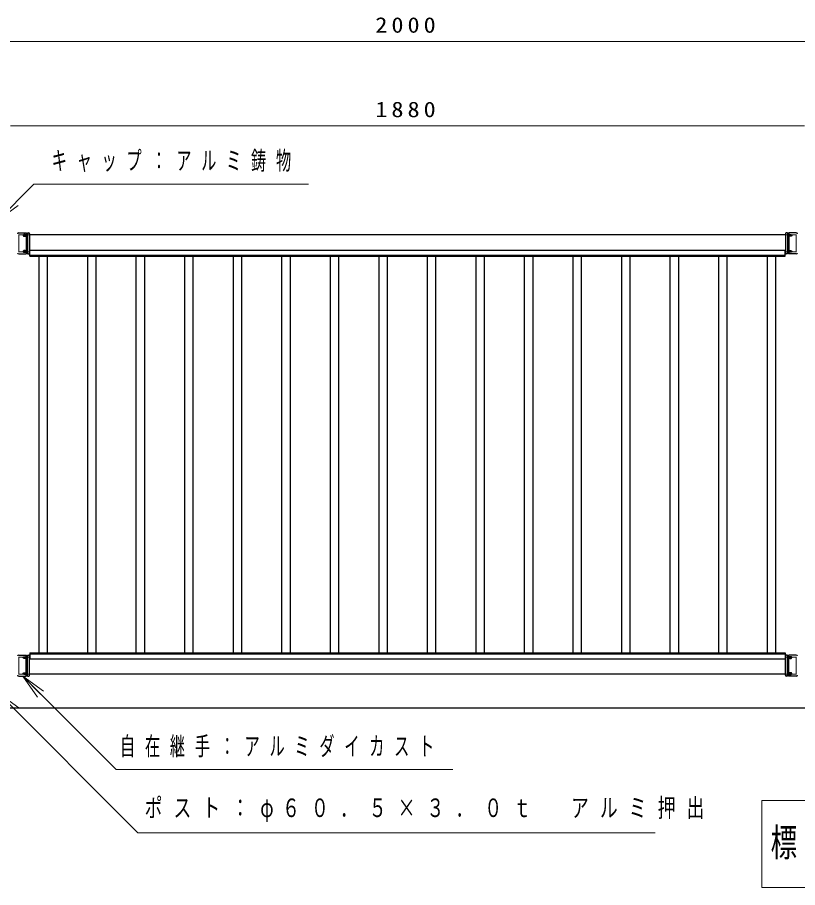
# Model space of a CAD drawing. Units: millimetres on the paper, scale 1:20. Extents: x -365 to 0, y 0 to 257.
# Drawn here: x -318.1 to -225.7, y 98.4 to 201.5 of the extents above; entities that cross this region are included whole.
import ezdxf

# ---------------------------------------------------------------- set-up
doc = ezdxf.new("R2010")
doc.units = ezdxf.units.MM
doc.linetypes.add('USER1', pattern=[4.5, 2.5, -2])
doc.layers.add('LY_1', color=4, linetype='Continuous', lineweight=25)
doc.styles.add('ＭＳ ゴシック', font='')
doc.styles.get('ＭＳ ゴシック').set_extended_font_data('MS Gothic')

msp = doc.modelspace()

# ---------------------------------------------------------------- linework, layer by layer
at = {"layer": 'LY_1', "color": 7, "lineweight": 13}
for p, q in [((-321.861, 198.633), (-221.861, 198.633)), ((-318.861, 188.633), (-224.861, 188.633)), ((-317.952, 179.183), (-320.426, 177.416)), ((-315.669, 120.984), (-317.436, 123.458)), ((-317.436, 123.458), (-314.962, 121.691)), ((-317.436, 123.458), (-315.315, 121.337)), ((-320.361, 121.49), (-317.887, 119.722)), ((-229.911, 108.716), (-229.911, 98.416)), ((-171.491, 108.716), (-229.911, 108.716)), ((-229.911, 98.416), (-171.491, 98.416))]:
    msp.add_line(p, q, dxfattribs=at)
at = {"layer": 'LY_1', "color": 94}
for p, q in [((-317.911, 175.958), (-317.011, 175.958)), ((-317.011, 175.958), (-317.011, 173.458)), ((-316.861, 175.958), (-316.711, 175.958)), ((-316.861, 175.958), (-316.861, 173.458)), ((-316.611, 175.858), (-316.611, 173.558)), ((-227.111, 175.858), (-227.111, 173.558)), ((-226.861, 175.958), (-227.011, 175.958)), ((-226.861, 175.958), (-226.861, 173.458)), ((-225.811, 175.958), (-226.711, 175.958)), ((-226.711, 175.958), (-226.711, 173.458)), ((-317.911, 173.458), (-317.011, 173.458)), ((-316.861, 173.458), (-316.711, 173.458)), ((-226.861, 173.458), (-227.011, 173.458)), ((-225.811, 173.458), (-226.711, 173.458)), ((-317.911, 125.958), (-317.011, 125.958)), ((-317.011, 123.458), (-317.011, 125.958)), ((-316.861, 125.958), (-316.711, 125.958)), ((-316.861, 123.458), (-316.861, 125.958)), ((-316.611, 123.558), (-316.611, 125.858)), ((-227.111, 123.558), (-227.111, 125.858)), ((-226.861, 125.958), (-227.011, 125.958)), ((-226.861, 123.458), (-226.861, 125.958)), ((-225.811, 125.958), (-226.711, 125.958)), ((-226.711, 123.458), (-226.711, 125.958)), ((-317.911, 123.458), (-317.011, 123.458)), ((-316.861, 123.458), (-316.711, 123.458)), ((-226.861, 123.458), (-227.011, 123.458)), ((-225.811, 123.458), (-226.711, 123.458))]:
    msp.add_line(p, q, dxfattribs=at)
at = {"layer": 'LY_1', "color": 94, "linetype": 'USER1', "lineweight": 13}
for p, q in [((-317.886, 175.721), (-317.886, 173.696)), ((-316.611, 175.721), (-317.886, 175.721)), ((-227.111, 175.721), (-225.836, 175.721)), ((-225.836, 175.721), (-225.836, 173.696)), ((-316.611, 173.696), (-317.886, 173.696)), ((-227.111, 173.696), (-225.836, 173.696)), ((-317.886, 123.696), (-317.886, 125.721)), ((-316.611, 125.721), (-317.886, 125.721)), ((-227.111, 125.721), (-225.836, 125.721)), ((-225.836, 123.696), (-225.836, 125.721)), ((-316.611, 123.696), (-317.886, 123.696)), ((-227.111, 123.696), (-225.836, 123.696))]:
    msp.add_line(p, q, dxfattribs=at)
at = {"layer": 'LY_1', "color": 21}
for p, q in [((-227.111, 175.708), (-316.611, 175.708)), ((-227.136, 173.708), (-227.111, 173.708)), ((-227.136, 125.708), (-227.111, 125.708)), ((-227.111, 123.708), (-316.611, 123.708))]:
    msp.add_line(p, q, dxfattribs=at)
at = {"layer": 'LY_1', "color": 190}
for p, q in [((-316.586, 173.183), (-316.586, 173.923)), ((-316.586, 173.923), (-227.136, 173.923)), ((-316.586, 173.333), (-227.136, 173.333)), ((-316.586, 173.183), (-227.136, 173.183)), ((-227.136, 173.183), (-227.136, 173.923)), ((-316.586, 126.233), (-316.586, 125.493)), ((-316.586, 126.233), (-227.136, 126.233)), ((-316.586, 126.083), (-227.136, 126.083)), ((-227.136, 126.233), (-227.136, 125.493)), ((-316.586, 125.493), (-227.136, 125.493))]:
    msp.add_line(p, q, dxfattribs=at)
at = {"layer": 'LY_1', "color": 40}
for p, q in [((-315.486, 126.233), (-315.486, 173.183)), ((-314.486, 126.233), (-314.486, 173.183)), ((-309.736, 126.233), (-309.736, 173.183)), ((-308.736, 126.233), (-308.736, 173.183)), ((-303.986, 126.233), (-303.986, 173.183)), ((-302.986, 126.233), (-302.986, 173.183)), ((-298.236, 126.233), (-298.236, 173.183)), ((-297.236, 126.233), (-297.236, 173.183)), ((-292.486, 126.233), (-292.486, 173.183)), ((-291.486, 126.233), (-291.486, 173.183)), ((-286.736, 126.233), (-286.736, 173.183)), ((-285.736, 126.233), (-285.736, 173.183)), ((-280.986, 126.233), (-280.986, 173.183)), ((-279.986, 126.233), (-279.986, 173.183)), ((-275.236, 126.233), (-275.236, 173.183)), ((-274.236, 126.233), (-274.236, 173.183)), ((-269.486, 126.233), (-269.486, 173.183)), ((-268.486, 126.233), (-268.486, 173.183)), ((-263.736, 126.233), (-263.736, 173.183)), ((-262.736, 126.233), (-262.736, 173.183)), ((-257.986, 126.233), (-257.986, 173.183)), ((-256.986, 126.233), (-256.986, 173.183)), ((-252.236, 126.233), (-252.236, 173.183)), ((-251.236, 126.233), (-251.236, 173.183)), ((-246.486, 126.233), (-246.486, 173.183)), ((-245.486, 126.233), (-245.486, 173.183)), ((-240.736, 126.233), (-240.736, 173.183)), ((-239.736, 126.233), (-239.736, 173.183)), ((-234.986, 126.233), (-234.986, 173.183)), ((-233.986, 126.233), (-233.986, 173.183)), ((-229.236, 126.233), (-229.236, 173.183)), ((-228.236, 126.233), (-228.236, 173.183))]:
    msp.add_line(p, q, dxfattribs=at)
at = {"layer": 'LY_1', "color": 7}
msp.add_line((-356.556, 119.708), (-218.861, 119.708), dxfattribs=at)
at = {"layer": 'LY_1', "color": 7, "lineweight": 13}
for points in [[(-320.426, 177.416), (-316.101, 181.741), (-283.583, 181.741)], [(-317.436, 123.458), (-306.377, 112.399), (-266.494, 112.399)], [(-320.361, 121.49), (-303.793, 104.921), (-242.513, 104.921)]]:
    msp.add_lwpolyline(points, dxfattribs=at)
at = {"layer": 'LY_1', "color": 94}
for points in [[(-317.049, 175.658), (-317.05, 175.667), (-317.051, 175.676), (-317.054, 175.685), (-317.059, 175.694), (-317.064, 175.702), (-317.071, 175.71), (-317.078, 175.718), (-317.087, 175.725), (-317.096, 175.732), (-317.107, 175.738), (-317.118, 175.743), (-317.13, 175.748), (-317.143, 175.753), (-317.156, 175.756), (-317.169, 175.759), (-317.183, 175.761), (-317.197, 175.762), (-317.211, 175.762), (-317.226, 175.762), (-317.24, 175.761), (-317.253, 175.759), (-317.267, 175.756), (-317.28, 175.753), (-317.293, 175.748), (-317.305, 175.743), (-317.316, 175.738), (-317.326, 175.732), (-317.336, 175.725), (-317.345, 175.718), (-317.352, 175.71), (-317.359, 175.702), (-317.364, 175.694), (-317.368, 175.685), (-317.371, 175.676), (-317.373, 175.667), (-317.374, 175.658), (-317.373, 175.649), (-317.371, 175.64), (-317.368, 175.631), (-317.364, 175.622), (-317.359, 175.614), (-317.352, 175.606), (-317.345, 175.598), (-317.336, 175.591), (-317.326, 175.584), (-317.316, 175.578), (-317.305, 175.572), (-317.293, 175.567), (-317.28, 175.563), (-317.267, 175.56), (-317.253, 175.557), (-317.24, 175.555), (-317.226, 175.554), (-317.211, 175.553), (-317.197, 175.554), (-317.183, 175.555), (-317.169, 175.557), (-317.156, 175.56), (-317.143, 175.563), (-317.13, 175.567), (-317.118, 175.572), (-317.107, 175.578), (-317.096, 175.584), (-317.087, 175.591), (-317.078, 175.598), (-317.071, 175.606), (-317.064, 175.614), (-317.059, 175.622), (-317.054, 175.631), (-317.051, 175.64), (-317.05, 175.649)], [(-226.674, 175.658), (-226.673, 175.667), (-226.671, 175.676), (-226.668, 175.685), (-226.664, 175.694), (-226.659, 175.702), (-226.652, 175.71), (-226.645, 175.718), (-226.636, 175.725), (-226.626, 175.732), (-226.616, 175.738), (-226.605, 175.743), (-226.593, 175.748), (-226.58, 175.753), (-226.567, 175.756), (-226.553, 175.759), (-226.54, 175.761), (-226.526, 175.762), (-226.511, 175.762), (-226.497, 175.762), (-226.483, 175.761), (-226.469, 175.759), (-226.456, 175.756), (-226.443, 175.753), (-226.43, 175.748), (-226.418, 175.743), (-226.407, 175.738), (-226.396, 175.732), (-226.387, 175.725), (-226.378, 175.718), (-226.371, 175.71), (-226.364, 175.702), (-226.359, 175.694), (-226.354, 175.685), (-226.351, 175.676), (-226.35, 175.667), (-226.349, 175.658), (-226.35, 175.649), (-226.351, 175.64), (-226.354, 175.631), (-226.359, 175.622), (-226.364, 175.614), (-226.371, 175.606), (-226.378, 175.598), (-226.387, 175.591), (-226.396, 175.584), (-226.407, 175.578), (-226.418, 175.572), (-226.43, 175.567), (-226.443, 175.563), (-226.456, 175.56), (-226.469, 175.557), (-226.483, 175.555), (-226.497, 175.554), (-226.511, 175.553), (-226.526, 175.554), (-226.54, 175.555), (-226.553, 175.557), (-226.567, 175.56), (-226.58, 175.563), (-226.593, 175.567), (-226.605, 175.572), (-226.616, 175.578), (-226.626, 175.584), (-226.636, 175.591), (-226.645, 175.598), (-226.652, 175.606), (-226.659, 175.614), (-226.664, 175.622), (-226.668, 175.631), (-226.671, 175.64), (-226.673, 175.649)], [(-317.049, 173.759), (-317.05, 173.768), (-317.051, 173.777), (-317.054, 173.786), (-317.059, 173.795), (-317.064, 173.803), (-317.071, 173.811), (-317.078, 173.819), (-317.087, 173.826), (-317.096, 173.833), (-317.107, 173.839), (-317.118, 173.845), (-317.13, 173.849), (-317.143, 173.854), (-317.156, 173.857), (-317.169, 173.86), (-317.183, 173.862), (-317.197, 173.863), (-317.211, 173.863), (-317.226, 173.863), (-317.24, 173.862), (-317.253, 173.86), (-317.267, 173.857), (-317.28, 173.854), (-317.293, 173.849), (-317.305, 173.845), (-317.316, 173.839), (-317.326, 173.833), (-317.336, 173.826), (-317.345, 173.819), (-317.352, 173.811), (-317.359, 173.803), (-317.364, 173.795), (-317.368, 173.786), (-317.371, 173.777), (-317.373, 173.768), (-317.374, 173.759), (-317.373, 173.75), (-317.371, 173.741), (-317.368, 173.732), (-317.364, 173.723), (-317.359, 173.715), (-317.352, 173.707), (-317.345, 173.699), (-317.336, 173.692), (-317.326, 173.685), (-317.316, 173.679), (-317.305, 173.673), (-317.293, 173.669), (-317.28, 173.664), (-317.267, 173.661), (-317.253, 173.658), (-317.24, 173.656), (-317.226, 173.655), (-317.211, 173.655), (-317.197, 173.655), (-317.183, 173.656), (-317.169, 173.658), (-317.156, 173.661), (-317.143, 173.664), (-317.13, 173.669), (-317.118, 173.673), (-317.107, 173.679), (-317.096, 173.685), (-317.087, 173.692), (-317.078, 173.699), (-317.071, 173.707), (-317.064, 173.715), (-317.059, 173.723), (-317.054, 173.732), (-317.051, 173.741), (-317.05, 173.75)], [(-226.674, 173.759), (-226.673, 173.768), (-226.671, 173.777), (-226.668, 173.786), (-226.664, 173.795), (-226.659, 173.803), (-226.652, 173.811), (-226.645, 173.819), (-226.636, 173.826), (-226.626, 173.833), (-226.616, 173.839), (-226.605, 173.845), (-226.593, 173.849), (-226.58, 173.854), (-226.567, 173.857), (-226.553, 173.86), (-226.54, 173.862), (-226.526, 173.863), (-226.511, 173.863), (-226.497, 173.863), (-226.483, 173.862), (-226.469, 173.86), (-226.456, 173.857), (-226.443, 173.854), (-226.43, 173.849), (-226.418, 173.845), (-226.407, 173.839), (-226.396, 173.833), (-226.387, 173.826), (-226.378, 173.819), (-226.371, 173.811), (-226.364, 173.803), (-226.359, 173.795), (-226.354, 173.786), (-226.351, 173.777), (-226.35, 173.768), (-226.349, 173.759), (-226.35, 173.75), (-226.351, 173.741), (-226.354, 173.732), (-226.359, 173.723), (-226.364, 173.715), (-226.371, 173.707), (-226.378, 173.699), (-226.387, 173.692), (-226.396, 173.685), (-226.407, 173.679), (-226.418, 173.673), (-226.43, 173.669), (-226.443, 173.664), (-226.456, 173.661), (-226.469, 173.658), (-226.483, 173.656), (-226.497, 173.655), (-226.511, 173.655), (-226.526, 173.655), (-226.54, 173.656), (-226.553, 173.658), (-226.567, 173.661), (-226.58, 173.664), (-226.593, 173.669), (-226.605, 173.673), (-226.616, 173.679), (-226.626, 173.685), (-226.636, 173.692), (-226.645, 173.699), (-226.652, 173.707), (-226.659, 173.715), (-226.664, 173.723), (-226.668, 173.732), (-226.671, 173.741), (-226.673, 173.75)], [(-317.049, 125.658), (-317.05, 125.649), (-317.051, 125.64), (-317.054, 125.631), (-317.059, 125.622), (-317.064, 125.614), (-317.071, 125.606), (-317.078, 125.598), (-317.087, 125.591), (-317.096, 125.584), (-317.107, 125.578), (-317.118, 125.572), (-317.13, 125.567), (-317.143, 125.563), (-317.156, 125.56), (-317.169, 125.557), (-317.183, 125.555), (-317.197, 125.554), (-317.211, 125.553), (-317.226, 125.554), (-317.24, 125.555), (-317.253, 125.557), (-317.267, 125.56), (-317.28, 125.563), (-317.293, 125.567), (-317.305, 125.572), (-317.316, 125.578), (-317.326, 125.584), (-317.336, 125.591), (-317.345, 125.598), (-317.352, 125.606), (-317.359, 125.614), (-317.364, 125.622), (-317.368, 125.631), (-317.371, 125.64), (-317.373, 125.649), (-317.374, 125.658), (-317.373, 125.667), (-317.371, 125.676), (-317.368, 125.685), (-317.364, 125.694), (-317.359, 125.702), (-317.352, 125.71), (-317.345, 125.718), (-317.336, 125.725), (-317.326, 125.732), (-317.316, 125.738), (-317.305, 125.743), (-317.293, 125.748), (-317.28, 125.753), (-317.267, 125.756), (-317.253, 125.759), (-317.24, 125.761), (-317.226, 125.762), (-317.211, 125.762), (-317.197, 125.762), (-317.183, 125.761), (-317.169, 125.759), (-317.156, 125.756), (-317.143, 125.753), (-317.13, 125.748), (-317.118, 125.743), (-317.107, 125.738), (-317.096, 125.732), (-317.087, 125.725), (-317.078, 125.718), (-317.071, 125.71), (-317.064, 125.702), (-317.059, 125.694), (-317.054, 125.685), (-317.051, 125.676), (-317.05, 125.667)], [(-226.674, 125.658), (-226.673, 125.649), (-226.671, 125.64), (-226.668, 125.631), (-226.664, 125.622), (-226.659, 125.614), (-226.652, 125.606), (-226.645, 125.598), (-226.636, 125.591), (-226.626, 125.584), (-226.616, 125.578), (-226.605, 125.572), (-226.593, 125.567), (-226.58, 125.563), (-226.567, 125.56), (-226.553, 125.557), (-226.54, 125.555), (-226.526, 125.554), (-226.511, 125.553), (-226.497, 125.554), (-226.483, 125.555), (-226.469, 125.557), (-226.456, 125.56), (-226.443, 125.563), (-226.43, 125.567), (-226.418, 125.572), (-226.407, 125.578), (-226.396, 125.584), (-226.387, 125.591), (-226.378, 125.598), (-226.371, 125.606), (-226.364, 125.614), (-226.359, 125.622), (-226.354, 125.631), (-226.351, 125.64), (-226.35, 125.649), (-226.349, 125.658), (-226.35, 125.667), (-226.351, 125.676), (-226.354, 125.685), (-226.359, 125.694), (-226.364, 125.702), (-226.371, 125.71), (-226.378, 125.718), (-226.387, 125.725), (-226.396, 125.732), (-226.407, 125.738), (-226.418, 125.743), (-226.43, 125.748), (-226.443, 125.753), (-226.456, 125.756), (-226.469, 125.759), (-226.483, 125.761), (-226.497, 125.762), (-226.511, 125.762), (-226.526, 125.762), (-226.54, 125.761), (-226.553, 125.759), (-226.567, 125.756), (-226.58, 125.753), (-226.593, 125.748), (-226.605, 125.743), (-226.616, 125.738), (-226.626, 125.732), (-226.636, 125.725), (-226.645, 125.718), (-226.652, 125.71), (-226.659, 125.702), (-226.664, 125.694), (-226.668, 125.685), (-226.671, 125.676), (-226.673, 125.667)], [(-317.049, 123.759), (-317.05, 123.75), (-317.051, 123.741), (-317.054, 123.732), (-317.059, 123.723), (-317.064, 123.715), (-317.071, 123.707), (-317.078, 123.699), (-317.087, 123.692), (-317.096, 123.685), (-317.107, 123.679), (-317.118, 123.673), (-317.13, 123.669), (-317.143, 123.664), (-317.156, 123.661), (-317.169, 123.658), (-317.183, 123.656), (-317.197, 123.655), (-317.211, 123.655), (-317.226, 123.655), (-317.24, 123.656), (-317.253, 123.658), (-317.267, 123.661), (-317.28, 123.664), (-317.293, 123.669), (-317.305, 123.673), (-317.316, 123.679), (-317.326, 123.685), (-317.336, 123.692), (-317.345, 123.699), (-317.352, 123.707), (-317.359, 123.715), (-317.364, 123.723), (-317.368, 123.732), (-317.371, 123.741), (-317.373, 123.75), (-317.374, 123.759), (-317.373, 123.768), (-317.371, 123.777), (-317.368, 123.786), (-317.364, 123.795), (-317.359, 123.803), (-317.352, 123.811), (-317.345, 123.819), (-317.336, 123.826), (-317.326, 123.833), (-317.316, 123.839), (-317.305, 123.845), (-317.293, 123.849), (-317.28, 123.854), (-317.267, 123.857), (-317.253, 123.86), (-317.24, 123.862), (-317.226, 123.863), (-317.211, 123.863), (-317.197, 123.863), (-317.183, 123.862), (-317.169, 123.86), (-317.156, 123.857), (-317.143, 123.854), (-317.13, 123.849), (-317.118, 123.845), (-317.107, 123.839), (-317.096, 123.833), (-317.087, 123.826), (-317.078, 123.819), (-317.071, 123.811), (-317.064, 123.803), (-317.059, 123.795), (-317.054, 123.786), (-317.051, 123.777), (-317.05, 123.768)], [(-226.674, 123.759), (-226.673, 123.75), (-226.671, 123.741), (-226.668, 123.732), (-226.664, 123.723), (-226.659, 123.715), (-226.652, 123.707), (-226.645, 123.699), (-226.636, 123.692), (-226.626, 123.685), (-226.616, 123.679), (-226.605, 123.673), (-226.593, 123.669), (-226.58, 123.664), (-226.567, 123.661), (-226.553, 123.658), (-226.54, 123.656), (-226.526, 123.655), (-226.511, 123.655), (-226.497, 123.655), (-226.483, 123.656), (-226.469, 123.658), (-226.456, 123.661), (-226.443, 123.664), (-226.43, 123.669), (-226.418, 123.673), (-226.407, 123.679), (-226.396, 123.685), (-226.387, 123.692), (-226.378, 123.699), (-226.371, 123.707), (-226.364, 123.715), (-226.359, 123.723), (-226.354, 123.732), (-226.351, 123.741), (-226.35, 123.75), (-226.349, 123.759), (-226.35, 123.768), (-226.351, 123.777), (-226.354, 123.786), (-226.359, 123.795), (-226.364, 123.803), (-226.371, 123.811), (-226.378, 123.819), (-226.387, 123.826), (-226.396, 123.833), (-226.407, 123.839), (-226.418, 123.845), (-226.43, 123.849), (-226.443, 123.854), (-226.456, 123.857), (-226.469, 123.86), (-226.483, 123.862), (-226.497, 123.863), (-226.511, 123.863), (-226.526, 123.863), (-226.54, 123.862), (-226.553, 123.86), (-226.567, 123.857), (-226.58, 123.854), (-226.593, 123.849), (-226.605, 123.845), (-226.616, 123.839), (-226.626, 123.833), (-226.636, 123.826), (-226.645, 123.819), (-226.652, 123.811), (-226.659, 123.803), (-226.664, 123.795), (-226.668, 123.786), (-226.671, 123.777), (-226.673, 123.768)]]:
    msp.add_lwpolyline(points, close=True, dxfattribs=at)
for points in [[(-317.112, 175.575), (-317.111, 175.584), (-317.113, 175.593), (-317.116, 175.601), (-317.121, 175.609), (-317.128, 175.616), (-317.136, 175.623), (-317.145, 175.629), (-317.156, 175.635), (-317.168, 175.639), (-317.18, 175.642), (-317.193, 175.644), (-317.206, 175.645), (-317.22, 175.645), (-317.233, 175.644), (-317.246, 175.642), (-317.258, 175.638), (-317.27, 175.634), (-317.28, 175.628), (-317.289, 175.622), (-317.297, 175.615), (-317.303, 175.607), (-317.308, 175.599), (-317.31, 175.59), (-317.311, 175.582), (-317.311, 175.579), (-317.311, 175.575)], [(-226.611, 175.575), (-226.611, 175.584), (-226.61, 175.593), (-226.607, 175.601), (-226.602, 175.609), (-226.595, 175.616), (-226.587, 175.623), (-226.578, 175.629), (-226.567, 175.635), (-226.555, 175.639), (-226.543, 175.642), (-226.53, 175.644), (-226.516, 175.645), (-226.503, 175.645), (-226.49, 175.644), (-226.477, 175.642), (-226.465, 175.638), (-226.453, 175.634), (-226.443, 175.628), (-226.434, 175.622), (-226.426, 175.615), (-226.42, 175.607), (-226.415, 175.599), (-226.412, 175.59), (-226.411, 175.582), (-226.411, 175.579), (-226.412, 175.575)], [(-317.112, 173.842), (-317.112, 173.833), (-317.113, 173.824), (-317.117, 173.815), (-317.122, 173.807), (-317.129, 173.799), (-317.137, 173.792), (-317.148, 173.786), (-317.159, 173.781), (-317.171, 173.777), (-317.184, 173.774), (-317.198, 173.772), (-317.211, 173.771), (-317.225, 173.772), (-317.239, 173.774), (-317.252, 173.777), (-317.264, 173.781), (-317.275, 173.786), (-317.285, 173.792), (-317.294, 173.799), (-317.301, 173.807), (-317.306, 173.815), (-317.31, 173.824), (-317.311, 173.833), (-317.311, 173.842)], [(-226.611, 173.842), (-226.611, 173.833), (-226.61, 173.824), (-226.606, 173.815), (-226.601, 173.807), (-226.594, 173.799), (-226.585, 173.792), (-226.575, 173.786), (-226.564, 173.781), (-226.552, 173.777), (-226.539, 173.774), (-226.525, 173.772), (-226.511, 173.771), (-226.498, 173.772), (-226.484, 173.774), (-226.471, 173.777), (-226.459, 173.781), (-226.448, 173.786), (-226.437, 173.792), (-226.429, 173.799), (-226.422, 173.807), (-226.417, 173.815), (-226.413, 173.824), (-226.412, 173.833), (-226.412, 173.842)], [(-317.112, 125.575), (-317.112, 125.584), (-317.113, 125.593), (-317.117, 125.602), (-317.122, 125.61), (-317.129, 125.618), (-317.137, 125.625), (-317.148, 125.631), (-317.159, 125.636), (-317.171, 125.64), (-317.184, 125.643), (-317.198, 125.645), (-317.211, 125.646), (-317.225, 125.645), (-317.239, 125.643), (-317.252, 125.64), (-317.264, 125.636), (-317.275, 125.631), (-317.285, 125.625), (-317.294, 125.618), (-317.301, 125.61), (-317.306, 125.602), (-317.31, 125.593), (-317.311, 125.584), (-317.311, 125.575)], [(-226.611, 125.575), (-226.611, 125.584), (-226.61, 125.593), (-226.606, 125.602), (-226.601, 125.61), (-226.594, 125.618), (-226.585, 125.625), (-226.575, 125.631), (-226.564, 125.636), (-226.552, 125.64), (-226.539, 125.643), (-226.525, 125.645), (-226.511, 125.646), (-226.498, 125.645), (-226.484, 125.643), (-226.471, 125.64), (-226.459, 125.636), (-226.448, 125.631), (-226.437, 125.625), (-226.429, 125.618), (-226.422, 125.61), (-226.417, 125.602), (-226.413, 125.593), (-226.412, 125.584), (-226.412, 125.575)], [(-317.112, 123.842), (-317.111, 123.833), (-317.113, 123.824), (-317.116, 123.816), (-317.121, 123.808), (-317.128, 123.8), (-317.136, 123.794), (-317.145, 123.787), (-317.156, 123.782), (-317.168, 123.778), (-317.18, 123.775), (-317.193, 123.772), (-317.206, 123.771), (-317.22, 123.772), (-317.233, 123.773), (-317.246, 123.775), (-317.258, 123.779), (-317.27, 123.783), (-317.28, 123.789), (-317.289, 123.795), (-317.297, 123.802), (-317.303, 123.81), (-317.308, 123.818), (-317.31, 123.826), (-317.311, 123.835), (-317.311, 123.838), (-317.311, 123.842)], [(-226.611, 123.842), (-226.611, 123.833), (-226.61, 123.824), (-226.607, 123.816), (-226.602, 123.808), (-226.595, 123.8), (-226.587, 123.794), (-226.578, 123.787), (-226.567, 123.782), (-226.555, 123.778), (-226.543, 123.775), (-226.53, 123.772), (-226.516, 123.771), (-226.503, 123.772), (-226.49, 123.773), (-226.477, 123.775), (-226.465, 123.779), (-226.453, 123.783), (-226.443, 123.789), (-226.434, 123.795), (-226.426, 123.802), (-226.42, 123.81), (-226.415, 123.818), (-226.412, 123.826), (-226.411, 123.835), (-226.411, 123.838), (-226.412, 123.842)]]:
    msp.add_lwpolyline(points, dxfattribs=at)
for centre, radius, start, end in [((-317.911, 175.808), 0.15, 90, 178.5), ((-316.936, 175.958), 0.075, 180, 0), ((-316.711, 175.858), 0.1, 0, 90), ((-227.011, 175.858), 0.1, 90, 180), ((-226.786, 175.958), 0.075, 180, 0), ((-225.811, 175.808), 0.15, 1.5, 90), ((-317.911, 173.608), 0.15, 181.5, 270), ((-316.936, 173.458), 0.075, 0, 180), ((-316.711, 173.558), 0.1, 270, 0), ((-227.011, 173.558), 0.1, 180, 270), ((-226.786, 173.458), 0.075, 0, 180), ((-225.811, 173.608), 0.15, 270, 358.5), ((-317.911, 125.808), 0.15, 90, 178.5), ((-316.936, 125.958), 0.075, 180, 0), ((-316.711, 125.858), 0.1, 0, 90), ((-227.011, 125.858), 0.1, 90, 180), ((-226.786, 125.958), 0.075, 180, 0), ((-225.811, 125.808), 0.15, 1.5, 90), ((-317.911, 123.608), 0.15, 181.5, 270), ((-316.936, 123.458), 0.075, 0, 180), ((-316.711, 123.558), 0.1, 270, 0), ((-227.011, 123.558), 0.1, 180, 270), ((-226.786, 123.458), 0.075, 0, 180), ((-225.811, 123.608), 0.15, 270, 358.5)]:
    msp.add_arc(centre, radius, start, end, dxfattribs=at)
at = {"layer": 'LY_1', "color": 94, "lineweight": 13}
for centre, start, end in [((-316.711, 175.858), 0, 90), ((-227.011, 175.858), 90, 180), ((-316.711, 173.558), 270, 0), ((-227.011, 173.558), 180, 270), ((-316.711, 125.858), 0, 90), ((-227.011, 125.858), 90, 180), ((-316.711, 123.558), 270, 0), ((-227.011, 123.558), 180, 270)]:
    msp.add_arc(centre, 0.1, start, end, dxfattribs=at)

# ---------------------------------------------------------------- texts
at = {"layer": 'LY_1', "color": 7, "style": 'ＭＳ ゴシック'}
for s, insert, char_height, attachment_point in [('\\T1.33;\\W1.15;2000', (-271.861, 199.633), 1.833, 8), ('\\T1.33;\\W1.15;1880', (-271.861, 189.633), 1.833, 8), ('\\T1.64;\\W0.6;キャップ：アルミ鋳物', (-313.999, 184.391), 2.199, 4), ('\\T1.64;\\W0.6;自在継手：アルミダイカスト', (-305.911, 115.049), 2.199, 4), ('\\T1.63;\\W0.7;ポスト：φ６０．５×３．０ｔ\u3000アルミ押出', (-302.992, 107.571), 2.199, 4), ('\\T1.49;\\W0.7;標準立面図\u3000Ｓ＝１／２０', (-200.701, 103.566), 3.299, 5)]:
    msp.add_mtext(s, dxfattribs=dict(at, insert=insert, char_height=char_height, attachment_point=attachment_point))

doc.saveas('drawing.dxf')
